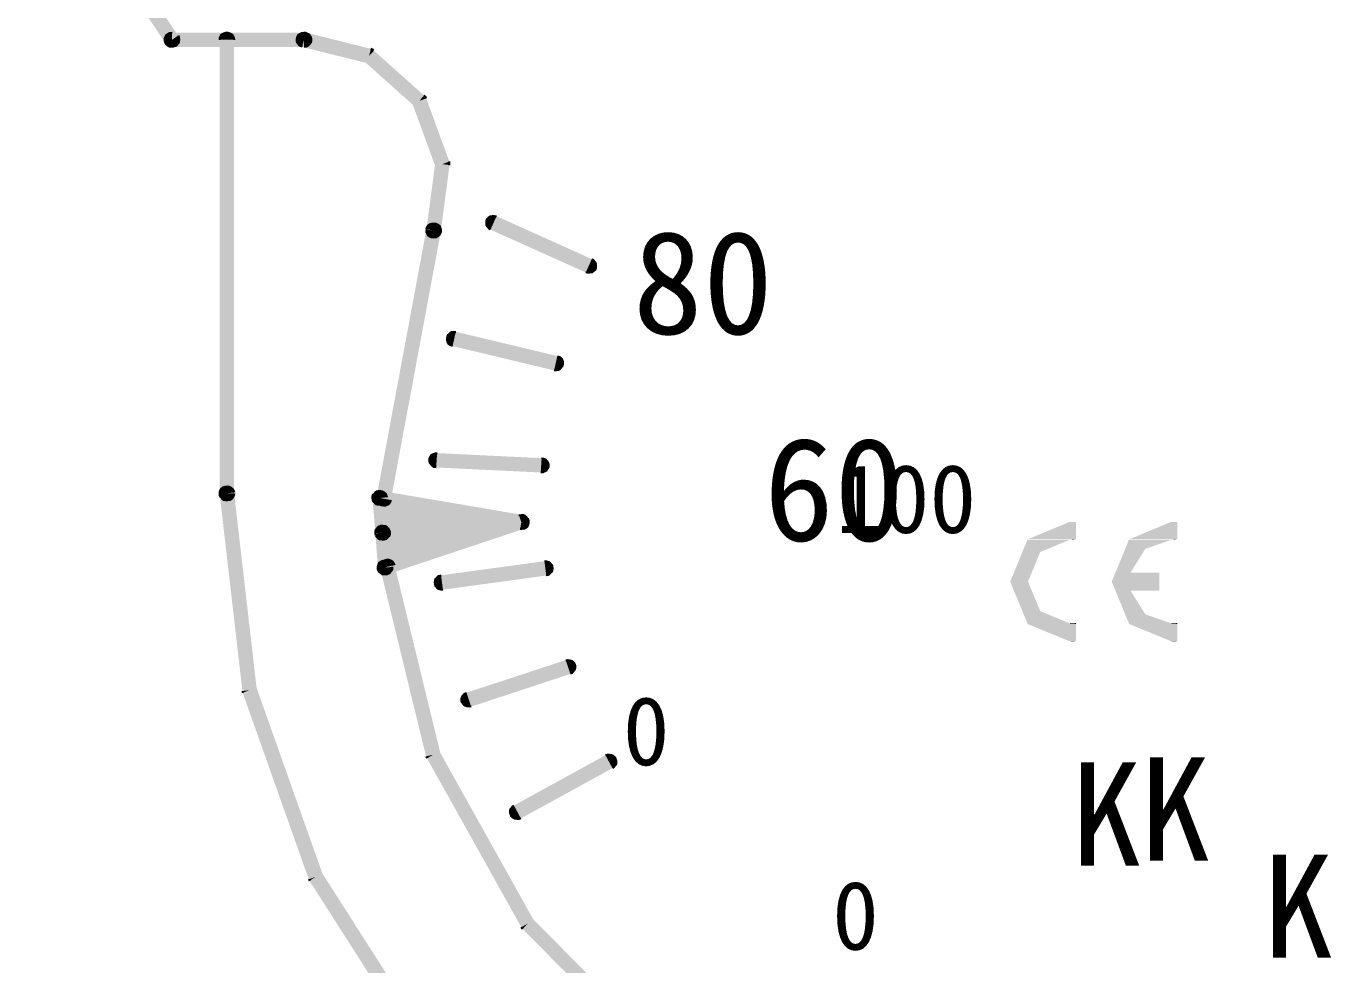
# Model space of a CAD drawing. Header units: millimetres. Extents: x -27384 to -11847, y 105622 to 113060.
# Drawn here: x -20774.8 to -20699.9, y 111364.6 to 111418.4 of the extents above; entities that cross this region are included whole.
import ezdxf

# ---------------------------------------------------------------- set-up
doc = ezdxf.new("R2010")
doc.units = ezdxf.units.MM
doc.linetypes.add('DASHDOT', pattern=[25.4, 12.7, -6.35, 0, -6.35])
doc.linetypes.add('HIDDEN', pattern=[9.524999999999999, 6.35, -3.175])
doc.layers.get('0').update_dxf_attribs({"color": 1, "linetype": 'DASHDOT'})
for name, color, linetype in [('01粗实线', 7, 'Continuous'), ('1', 4, 'Continuous'), ('3', 6, 'HIDDEN')]:
    doc.layers.add(name, color=color, linetype=linetype)
doc.styles.add('PDF SimSun', font='SimSun.ttf')

# ---------------------------------------------------------------- blocks, each defined once
blk = doc.blocks.new('G$CBD4B754B')
at = {"transparency": 33554559}
for points in [[(-60.30557600194152, -32.45809293530237), (-60.64978800071549, -32.69684423657873), (-60.99473236544145, -32.93559553785417), (-53.4389128094117, -44.16423035738171), (-53.09470081063773, -43.92547905610627), (-52.74975644591177, -43.68672775482992)], [(-53.09470081063773, -43.92547905610627), (-53.09470081063773, -44.33706872272342), (-53.2133440953221, -44.32388613553576), (-53.31953715877171, -44.27042342083314), (-53.41254763503821, -44.20377811894286), (-53.47846057097195, -44.09758505549235), (-53.50555811130107, -43.97820940485417), (-53.50555811130107, -43.87201634140274), (-53.47846057097195, -43.75264069076457), (-53.41254763503821, -43.64644762731405), (-53.31953715877171, -43.58053469137849), (-53.2133440953221, -43.52707197667587), (-53.09470081063773, -43.51388938948912)], [(-53.09470081063773, -43.92547905610627), (-52.74975644591177, -43.68672775482992), (-52.69702609716478, -43.79292081828044), (-52.6831111440224, -43.91229646891861), (-52.69702609716478, -44.03167211955679), (-52.73657385872502, -44.13786518300822), (-52.81566938184551, -44.23087565927199), (-52.90867985811201, -44.29678859520754), (-53.02805550874837, -44.33706872272342), (-53.14743115938836, -44.33706872272342), (-53.25362422283797, -44.30997118239429), (-53.35981728628758, -44.24405824645874), (-53.4389128094117, -44.16423035738171)], [(-53.09470081063773, -43.51388938948912), (-53.09470081063773, -43.92547905610627), (-53.09470081063773, -44.33706872272342), (-45.52569866742124, -44.33706872272342), (-45.52569866742124, -43.92547905610627), (-45.52569866742124, -43.51388938948912)], [(-49.95285086439617, -43.92547905610627), (-50.36370816505951, -43.92547905610627), (-50.35052557787276, -43.80610340546809), (-50.29779522912577, -43.69991034201666), (-50.23114992723276, -43.60689986575289), (-50.12495686378315, -43.54025456386262), (-50.0055812131468, -43.51388938948912), (-49.90012051564918, -43.51388938948912), (-49.78074486501282, -43.54025456386262), (-49.67455180155957, -43.60689986575289), (-49.60790649967021, -43.69991034201666), (-49.55517615092322, -43.80610340546809), (-49.54199356373647, -43.92547905610627)], [(-50.36370816505951, -69.92593518465219), (-49.95285086439617, -69.92593518465219), (-49.54199356373647, -69.92593518465219), (-49.54199356373647, -43.92547905610627), (-49.95285086439617, -43.92547905610627), (-50.36370816505951, -43.92547905610627)], [(-45.52569866742124, -43.92547905610627), (-45.63189173087085, -44.33706872272342), (-45.73735242836847, -44.28360600801989), (-45.83036290463133, -44.21769307208524), (-45.8970082065207, -44.11150000863381), (-45.93655596808458, -44.00530694518329), (-45.93655596808458, -43.88593129454512), (-45.91019079370744, -43.76582327795222), (-45.85672807900482, -43.65963021450079), (-45.76444996869759, -43.58053469137849), (-45.65825690524434, -43.52707197667587), (-45.53888125460799, -43.51388938948912), (-45.41950560396799, -43.51388938948912)], [(-41.9070784845826, -45.26570875345351), (-41.80088542112935, -44.85411908683636), (-41.69469235767974, -44.44326178617393), (-45.41950560396799, -43.51388938948912), (-45.52569866742124, -43.92547905610627), (-45.63189173087085, -44.33706872272342)], [(-45.52569866742124, -43.92547905610627), (-45.52569866742124, -43.51388938948912), (-45.40632301678124, -43.52707197667587), (-45.30012995333163, -43.58053469137849), (-45.20711947706877, -43.64644762731405), (-45.1412065411314, -43.75264069076457), (-45.1148413667579, -43.87201634140274), (-45.1148413667579, -43.97820940485417), (-45.1412065411314, -44.09758505549235), (-45.20711947706877, -44.20377811894286), (-45.30012995333163, -44.27042342083314), (-45.40632301678124, -44.32388613553576), (-45.52569866742124, -44.33706872272342)], [(-39.20245101337787, -47.73451438720167), (-38.92415195054127, -47.42911778403595), (-38.64585288770104, -47.12372118086932), (-41.52258635829276, -44.54945484962536), (-41.80088542112935, -44.85411908683636), (-42.07918448396958, -45.15951569000299)], [(-41.80088542112935, -44.85411908683636), (-41.52258635829276, -44.54945484962536), (-41.57531670704338, -44.50917472210949), (-41.61486446860363, -44.48280954773509), (-41.69469235767974, -44.44326178617393)], [(-38.92415195054127, -47.42911778403595), (-38.52647723706468, -47.28337695902337), (-38.55357477739381, -47.22991424432075), (-38.59312253895405, -47.17718389557285), (-38.64585288770104, -47.12372118086932)], [(-37.99624428576499, -51.1986053535702), (-37.5985695722884, -51.05286452855853), (-37.20089485881181, -50.90639133759123), (-38.52647723706468, -47.28337695902337), (-38.92415195054127, -47.42911778403595), (-39.32182666401422, -47.57559097500234)], [(-38.51329464987793, -54.80916951090603), (-38.1024373492146, -54.86189985965484), (-37.69158004855126, -54.91536257435746), (-37.18771227162506, -51.10559487730643), (-37.5985695722884, -51.05286452855853), (-38.00942687295174, -50.99940181385591)], [(-37.5985695722884, -51.05286452855853), (-37.18771227162506, -51.10559487730643), (-37.18771227162506, -51.05286452855853), (-37.18771227162506, -50.98621922666825), (-37.20089485881181, -50.90639133759123)], [(-38.1024373492146, -54.86189985965484), (-38.51329464987793, -54.78207197057782), (-38.47374688831769, -54.67587890712639), (-38.40710158642469, -54.56968584367496), (-38.31482347611745, -54.50377290774031), (-38.20863041266421, -54.45031019303769), (-38.08925476202785, -54.45031019303769), (-37.96987911139149, -54.46349278022444), (-37.86368604793824, -54.51695549492706), (-37.77140793763101, -54.59678338400408), (-37.71794522292475, -54.70297644745551), (-37.69158004855126, -54.82235209809369), (-37.69158004855126, -54.94172774873186)], [(-34.66910575294969, -54.42394501866329), (-34.84194411828867, -54.80916951090603), (-34.93422222859954, -54.74252420901666), (-35.01405011767565, -54.64951373275198), (-35.06678046642628, -54.54332066930147), (-35.07996305361303, -54.42394501866329), (-35.06678046642628, -54.30456936802511), (-35.0272327048624, -54.19837630457369), (-34.94740481578629, -54.10536582830991), (-34.84194411828867, -54.03872052642055), (-34.73575105483906, -54.01235535204614), (-34.6163754042027, -54.01235535204614), (-34.4969997535627, -54.03872052642055)], [(-29.38069119308784, -57.26406019151273), (-29.20785282774523, -56.8795680652247), (-29.03574682835824, -56.49434357298105), (-34.4969997535627, -54.03872052642055), (-34.66910575294969, -54.42394501866329), (-34.84194411828867, -54.80916951090603)], [(-37.69158004855126, -54.94172774873186), (-38.1024373492146, -54.86189985965484), (-38.51329464987793, -54.78207197057782), (-41.3768455332829, -70.1522362646956), (-40.96598823261957, -70.23133178781791), (-40.55513093195623, -70.31115967689493)], [(-38.1024373492146, -54.86189985965484), (-37.69158004855126, -54.91536257435746), (-37.71794522292475, -55.03473822499564), (-37.78459052481776, -55.12774870125941), (-37.87686863512499, -55.20684422438171), (-37.98306169857824, -55.26030693908433), (-38.1024373492146, -55.27348952627199), (-38.22181299985459, -55.26030693908433), (-38.3280060633042, -55.22002681156846), (-38.42101653956706, -55.14093128844615), (-38.47374688831769, -55.03473822499564), (-38.51329464987793, -54.92854516154421), (-38.51329464987793, -54.80916951090603)], [(-29.20785282774523, -56.8795680652247), (-29.03574682835824, -56.49434357298105), (-28.94273635209538, -56.56098887487133), (-28.86364082897489, -56.6539993511351), (-28.81017811427228, -56.76019241458653), (-28.79699552708189, -56.8795680652247), (-28.81017811427228, -56.99894371586288), (-28.85045824178815, -57.1051367793134), (-28.92955376490863, -57.19814725557717), (-29.03574682835824, -57.26406019151273), (-29.14193989181149, -57.29115773184185), (-29.26131554244785, -57.29115773184185), (-29.38069119308784, -57.26406019151273)], [(-36.92259579597521, -61.07382788856376), (-37.01560627224171, -61.48468518922618), (-37.13498192287807, -61.43195484047737), (-37.22799239914093, -61.36530953858801), (-37.29390533507831, -61.27229906232333), (-37.33345309663855, -61.15292341168606), (-37.33345309663855, -61.03354776104788), (-37.30708792226505, -60.91417211040971), (-37.25435757351443, -60.82116163414503), (-37.16134709725156, -60.72815115788126), (-37.05515403380195, -60.67542080913336), (-36.94896097034871, -60.66223822194661), (-36.83031768566798, -60.66223822194661)], [(-36.83031768566798, -60.66223822194661), (-36.92259579597521, -61.07382788856376), (-37.01560627224171, -61.48468518922618), (-31.1962263951209, -62.87837760127604), (-31.10394828481367, -62.4667879346589), (-31.01093780855081, -62.05593063399738)], [(-31.10394828481367, -62.4667879346589), (-31.01093780855081, -62.05593063399738), (-30.89156215791081, -62.10866098274528), (-30.79855168164795, -62.17530628463555), (-30.73263874571057, -62.26831676089932), (-30.69309098415033, -62.3876924115375), (-30.69309098415033, -62.50706806217568), (-30.71945615852383, -62.62644371281294), (-30.77218650727445, -62.71945418907762), (-30.86519698353732, -62.81246466534139), (-30.97139004698693, -62.8651950140893), (-31.07685074448455, -62.87837760127604), (-31.1962263951209, -62.87837760127604)], [(-37.93033134982761, -68.02837499567522), (-37.95669652420111, -68.43996466229237), (-38.06288958765435, -68.42678207510562), (-38.16908265110396, -68.37331936040209), (-38.26136076141483, -68.28030888413832), (-38.31482347611745, -68.18729840787455), (-38.34118865049095, -68.06792275723637), (-38.34118865049095, -67.9485471065982), (-38.30164088893071, -67.84235404314677), (-38.23499558704134, -67.73616097969625), (-38.14198511077484, -67.6702480437607), (-38.02334182609411, -67.61678532905808), (-37.90396617545412, -67.61678532905808)], [(-37.90396617545412, -67.61678532905808), (-37.93033134982761, -68.02837499567522), (-37.95669652420111, -68.43996466229237), (-31.96521064770059, -68.73144631231662), (-31.93884547332345, -68.32058901165419), (-31.91248029894996, -67.90899934503705)], [(-31.93884547332345, -68.32058901165419), (-31.91248029894996, -67.90899934503705), (-31.80628723550035, -67.9221819322238), (-31.7000941720471, -67.9749122809717), (-31.60708369578424, -68.06792275723637), (-31.55435334703725, -68.16093323350015), (-31.52798817266375, -68.28030888413832), (-31.52798817266375, -68.3996845347765), (-31.567535934224, -68.50587759822702), (-31.63418123611336, -68.61207066167844), (-31.72645934642424, -68.67871596356872), (-31.84583499706059, -68.73144631231662), (-31.96521064770059, -68.73144631231662)], [(-49.95285086439617, -69.92593518465219), (-50.36370816505951, -69.97939789935481), (-50.36370816505951, -69.86002224871663), (-50.32416040349926, -69.74064659807846), (-50.2575151016099, -69.64763612181468), (-50.16523699129903, -69.56780823273766), (-50.05904392784942, -69.52826047117651), (-49.93966827720942, -69.51507788398976), (-49.82029262657306, -69.52826047117651), (-49.71409956311982, -69.58099081992532), (-49.63500403999933, -69.66081870900143), (-49.56835873810996, -69.76701177245286), (-49.54199356373647, -69.87320483590429)], [(-49.54199356373647, -69.87320483590429), (-49.95285086439617, -69.92593518465219), (-50.36370816505951, -69.97939789935481), (-49.06449096118376, -81.26076306763116), (-48.65363366052043, -81.20803271888235), (-48.24277635985709, -81.15457000417973)], [(-49.95285086439617, -69.92593518465219), (-49.54199356373647, -69.92593518465219), (-49.55517615092322, -70.04604320124508), (-49.60790649967021, -70.1522362646956), (-49.67455180155957, -70.24451437500556), (-49.78074486501282, -70.31115967689493), (-49.90012051564918, -70.33752485126934), (-50.0055812131468, -70.33752485126934), (-50.12495686378315, -70.31115967689493), (-50.23114992723276, -70.24451437500556), (-50.29779522912577, -70.1522362646956), (-50.35052557787276, -70.04604320124508), (-50.36370816505951, -69.92593518465219)], [(-41.19082458075354, -70.19178402625676), (-41.60168188141688, -70.23133178781791), (-41.60168188141688, -70.11195613717973), (-41.562134119853, -69.99258048654156), (-41.48230623077689, -69.89957001027778), (-41.39002812046965, -69.81974212120076), (-41.2838350570164, -69.78019435963961), (-41.16445940638005, -69.78019435963961), (-41.04508375574005, -69.79337694682727), (-40.93889069229044, -69.86002224871663), (-40.85979516916632, -69.93985013779366), (-40.8063324544637, -70.04604320124508), (-40.7799672800902, -70.1522362646956)], [(-41.19082458075354, -70.19178402625676), (-41.25746988264291, -70.6033736928739), (-41.3768455332829, -70.56309356535803), (-41.46912364359014, -70.49718062942338), (-41.54895153266625, -70.40417015315961), (-41.58849929423013, -70.29797708970818), (-41.60168188141688, -70.17860143907001), (-41.58849929423013, -70.05922578843183), (-41.5357689454795, -69.95303272498131), (-41.45594105640339, -69.87320483590429), (-41.34974799295378, -69.80655953401401), (-41.24428729545616, -69.78019435963961), (-41.1249116448198, -69.78019435963961)], [(-40.7799672800902, -70.1522362646956), (-41.19082458075354, -70.19178402625676), (-41.60168188141688, -70.23133178781791), (-41.44275846921664, -72.22263481901427), (-41.0319011685533, -72.1823546914984), (-40.6210438678936, -72.14280692993725)], [(-40.96598823261957, -70.23133178781791), (-40.55513093195623, -70.31115967689493), (-40.59467869351647, -70.41735274034636), (-40.66059162945385, -70.52354580379688), (-40.75360210571671, -70.59019110568715), (-40.85979516916632, -70.64292145443505), (-40.97917081980631, -70.64292145443505), (-41.09854647044267, -70.6297388672483), (-41.20400716794029, -70.57627615254569), (-41.29701764420315, -70.49718062942338), (-41.34974799295378, -70.39098756597195), (-41.3768455332829, -70.27161191533378), (-41.3768455332829, -70.1522362646956)], [(-41.1249116448198, -69.78019435963961), (-41.19082458075354, -70.19178402625676), (-41.25746988264291, -70.6033736928739), (-33.14505220093633, -71.9831511517832), (-33.07840689904697, -71.57229385112078), (-33.01249396311323, -71.16070418450363)], [(-41.0319011685533, -72.1823546914984), (-41.44275846921664, -72.20945223182662), (-41.44275846921664, -72.08934421523372), (-41.4032107076564, -71.9831511517832), (-41.32338281857665, -71.89087304147415), (-41.23110470826941, -71.81104515239713), (-41.1249116448198, -71.77149739083598), (-41.00553599417981, -71.77149739083598), (-40.88616034354345, -71.78467997802272), (-40.7799672800902, -71.85059291395828), (-40.70087175696972, -71.9304208030353), (-40.6474090422671, -72.03661386648582), (-40.6210438678936, -72.155989517124)], [(-41.01871858136656, -73.77525064326346), (-40.88616034354345, -74.17365772269386), (-40.75360210571671, -74.57133243616954), (-32.94584866122386, -71.96996856459646), (-33.07840689904697, -71.57229385112078), (-33.21096513687371, -71.17388677169038)], [(-33.07840689904697, -71.57229385112078), (-33.21096513687371, -71.17388677169038), (-33.09232185218934, -71.16070418450363), (-32.97294620155299, -71.16070418450363), (-32.86675313809974, -71.21343453325153), (-32.77374266183688, -71.29326242232855), (-32.70782972590314, -71.38627289859232), (-32.66754959838727, -71.49246596204375), (-32.66754959838727, -71.61184161268193), (-32.69464713871275, -71.7312172633201), (-32.74737748746338, -71.83741032677062), (-32.84038796372624, -71.91723821584765), (-32.94584866122386, -71.96996856459646)], [(-33.07840689904697, -71.57229385112078), (-33.01249396311323, -71.16070418450363), (-32.89311831247323, -71.20025194606478), (-32.80010783621037, -71.26689724795415), (-32.72101231308989, -71.35990772421883), (-32.68073218557402, -71.46610078766935), (-32.66754959838727, -71.58547643830752), (-32.68073218557402, -71.7048520889457), (-32.73419490027663, -71.81104515239713), (-32.81329042339712, -71.89087304147415), (-32.91948348685037, -71.9567859774088), (-33.02567655029998, -71.9831511517832), (-33.14505220093633, -71.9831511517832)], [(-41.0319011685533, -72.1823546914984), (-40.6210438678936, -72.14280692993725), (-40.6210438678936, -72.26218258057543), (-40.66059162945385, -72.3815582312136), (-40.74041951852996, -72.47456870747737), (-40.83342999479282, -72.5543965965544), (-40.93889069229044, -72.59394435811555), (-41.0582663429268, -72.59394435811555), (-41.17764199356679, -72.5807617709279), (-41.2838350570164, -72.51411646903853), (-41.36366294609616, -72.43502094591622), (-41.41639329484315, -72.3288278824648), (-41.44275846921664, -72.22263481901427)], [(-41.29701764420315, -74.20002289706827), (-40.88616034354345, -74.17365772269386), (-40.47530304288011, -74.14729254832037), (-40.6210438678936, -72.155989517124), (-41.0319011685533, -72.1823546914984), (-41.44275846921664, -72.20945223182662)], [(-40.88616034354345, -74.17365772269386), (-40.75360210571671, -74.57133243616954), (-40.8729777563567, -74.58524738931101), (-40.99235340699306, -74.58524738931101), (-41.09854647044267, -74.53178467460839), (-41.19082458075354, -74.45195678553137), (-41.25746988264291, -74.3589463092676), (-41.29701764420315, -74.25275324581617), (-41.29701764420315, -74.13337759517799), (-41.27065246982966, -74.01400194453981), (-41.21718975512704, -73.9078088810893), (-41.1249116448198, -73.82871335796699), (-41.01871858136656, -73.77525064326346)], [(-40.75360210571671, -74.13337759517799), (-41.16445940638005, -74.22638807144267), (-41.16445940638005, -74.12019500799124), (-41.1512768191933, -74.00081935735307), (-41.09854647044267, -73.89462629390164), (-41.00553599417981, -73.80161581763787), (-40.91252551791695, -73.74888546888997), (-40.79314986727695, -73.72252029451556), (-40.6737742166406, -73.72252029451556), (-40.56831351914298, -73.76206805607671), (-40.46212045569337, -73.82871335796699), (-40.395475153804, -73.92099146827604), (-40.34274480505337, -74.04109948486894)], [(-40.34274480505337, -74.04109948486894), (-40.75360210571671, -74.13337759517799), (-41.16445940638005, -74.22638807144267), (-38.53965982425143, -85.00388546279191), (-38.12880252358809, -84.91087498652723), (-37.71794522292475, -84.81786451026346)], [(-37.67839746136451, -74.62479515087216), (-37.62566711261752, -75.0363848174893), (-37.5722043979149, -75.44797448410645), (-31.64736382330011, -74.63797773805982), (-31.7000941720471, -74.22638807144267), (-31.75355688675336, -73.81479840482461)], [(-31.7000941720471, -74.22638807144267), (-31.75355688675336, -73.81479840482461), (-31.63418123611336, -73.81479840482461), (-31.52798817266375, -73.84189594515374), (-31.42179510921051, -73.9078088810893), (-31.34196722013439, -74.00081935735307), (-31.30241945857415, -74.1070124208045), (-31.2892368713874, -74.22638807144267), (-31.30241945857415, -74.34576372207994), (-31.35588217327677, -74.45195678553137), (-31.43497769639725, -74.54496726179514), (-31.52798817266375, -74.61161256368541), (-31.64736382330011, -74.63797773805982)], [(-40.88616034354345, -74.17365772269386), (-40.47530304288011, -74.14729254832037), (-40.47530304288011, -74.26666819895854), (-40.51485080444036, -74.37286126240906), (-40.59467869351647, -74.46513937271811), (-40.68768916978297, -74.54496726179514), (-40.79314986727695, -74.58524738931101), (-40.91252551791695, -74.58524738931101), (-41.0319011685533, -74.57133243616954), (-41.13809423200655, -74.50541950023398), (-41.21718975512704, -74.42559161115696), (-41.27065246982966, -74.31939854770644), (-41.29701764420315, -74.20002289706827)], [(-37.62566711261752, -75.0363848174893), (-37.5722043979149, -75.44797448410645), (-37.69158004855126, -75.44797448410645), (-37.79777311200451, -75.42087694377824), (-37.90396617545412, -75.35496400784268), (-37.98306169857824, -75.26195353157891), (-38.02334182609411, -75.15576046812748), (-38.03652441328086, -75.0363848174893), (-38.02334182609411, -74.91700916685113), (-37.96987911139149, -74.81081610340061), (-37.89078358826737, -74.71780562713593), (-37.79777311200451, -74.65116032524656), (-37.67839746136451, -74.62479515087216)], [(-30.26831873034826, -80.27866032219754), (-30.40087696817136, -79.88098560872186), (-30.5334352059981, -79.48257852929146), (-36.22025684528853, -81.35377354389493), (-36.08769860746543, -81.75218062332533), (-35.95514036963868, -82.15058770275482)], [(-30.40087696817136, -79.88098560872186), (-30.5334352059981, -79.48257852929146), (-30.41405955535811, -79.46939594210471), (-30.29541627067738, -79.48257852929146), (-30.18922320722413, -79.52212629085261), (-30.09621273096127, -79.60195417992963), (-30.03029979502389, -79.6949646561934), (-29.99001966750802, -79.81434030683158), (-29.99001966750802, -79.92053337028301), (-30.01711720783715, -80.03990902092119), (-30.08303014377452, -80.1461020843717), (-30.16285803285064, -80.22592997344873), (-30.26831873034826, -80.27866032219754)], [(-48.25595894704384, -81.06155952791596), (-48.65363366052043, -81.20803271888235), (-49.05130837399702, -81.35377354389493), (-45.26058219177139, -92.05144304616715), (-44.8629074782948, -91.90570222115457), (-44.46523276481821, -91.75922903018818)], [(-36.08769860746543, -81.75218062332533), (-35.95514036963868, -82.15058770275482), (-36.07451602027868, -82.16377028994248), (-36.19389167091504, -82.15058770275482), (-36.30008473436465, -82.11030757523895), (-36.39236284467552, -82.03047968616193), (-36.45900814656488, -81.93820157585287), (-36.49855590812513, -81.8188259252147), (-36.49855590812513, -81.71263286176418), (-36.47219073375163, -81.59252484517128), (-36.40554543186227, -81.48633178171985), (-36.32644990874178, -81.40723625859755), (-36.22025684528853, -81.35377354389493)], [(-37.77140793763101, -84.71167144681203), (-38.12880252358809, -84.91087498652723), (-38.48692947550444, -85.11007852624243), (-33.07840689904697, -94.79928010870753), (-32.72101231308989, -94.60007656899234), (-32.36288536117354, -94.40087302927714)], [(-27.8559052751225, -85.68059160505891), (-28.05510881483497, -85.30928206595763), (-28.25357998859545, -84.93724016090164), (-33.50317915285268, -87.81763546126695), (-33.30397561313657, -88.18894500036822), (-33.10550443937609, -88.56098690542422)], [(-28.05510881483497, -85.30928206595763), (-28.25357998859545, -84.93724016090164), (-28.14738692514584, -84.89769239934049), (-28.02874364046147, -84.89769239934049), (-27.90936798982511, -84.91087498652723), (-27.80317492637187, -84.97752028841751), (-27.72334703729575, -85.05661581153981), (-27.67061668854876, -85.16280887499033), (-27.64425151417527, -85.28291689158323), (-27.64425151417527, -85.4022925422214), (-27.68379927573551, -85.50848560567283), (-27.76362716481162, -85.60076371598188), (-27.8559052751225, -85.68059160505891)], [(-33.30397561313657, -88.18894500036822), (-33.10550443937609, -88.56098690542422), (-33.21096513687371, -88.60053466698537), (-33.33034078751007, -88.60053466698537), (-33.44971643815006, -88.58735207979862), (-33.55590950159967, -88.52143914386306), (-33.63573739067579, -88.44161125478604), (-33.68846773942641, -88.33541819133552), (-33.71483291379991, -88.21604254069734), (-33.71483291379991, -88.09666689005917), (-33.67528515223967, -87.99047382660774), (-33.59545726315991, -87.89746335034397), (-33.50317915285268, -87.81763546126695)], [(-44.50478052638209, -91.68013350706588), (-44.8629074782948, -91.90570222115457), (-45.22103443021115, -92.13127093524417), (-39.110172903067, -101.7003645011164), (-38.75204595115429, -101.4747957870268), (-38.39391899923794, -101.2492270729381)], [(-32.42953066306291, -94.30786255301336), (-32.72101231308989, -94.60007656899234), (-33.01249396311323, -94.89155821901659), (-25.21865547175912, -102.7622951356261), (-24.92644145578015, -102.4708134856019), (-24.63495980575681, -102.1785994696229)]]:
    blk.add_hatch(color=7, dxfattribs=at).paths.add_polyline_path(points, flags=16)
for p, q in [((-49.06449096118376, -81.26076306763116), (-49.05130837399702, -81.35377354389493)), ((-38.53965982425143, -85.00388546279191), (-38.48692947550444, -85.11007852624243)), ((-45.26058219177139, -92.05144304616715), (-45.22103443021115, -92.13127093524417)), ((-33.07840689904697, -94.79928010870753), (-33.01249396311323, -94.89155821901659))]:
    blk.add_line(p, q)
for points in [[(-53.09470081063773, -44.33706872272342), (-53.2133440953221, -44.32388613553576), (-53.31953715877171, -44.27042342083314), (-53.41254763503821, -44.20377811894286), (-53.47846057097195, -44.09758505549235), (-53.50555811130107, -43.97820940485417), (-53.50555811130107, -43.87201634140274), (-53.47846057097195, -43.75264069076457), (-53.41254763503821, -43.64644762731405), (-53.31953715877171, -43.58053469137849), (-53.2133440953221, -43.52707197667587), (-53.09470081063773, -43.51388938948912)], [(-52.74975644591177, -43.68672775482992), (-52.69702609716478, -43.79292081828044), (-52.6831111440224, -43.91229646891861), (-52.69702609716478, -44.03167211955679), (-52.73657385872502, -44.13786518300822), (-52.81566938184551, -44.23087565927199), (-52.90867985811201, -44.29678859520754), (-53.02805550874837, -44.33706872272342), (-53.14743115938836, -44.33706872272342), (-53.25362422283797, -44.30997118239429), (-53.35981728628758, -44.24405824645874), (-53.4389128094117, -44.16423035738171)], [(-50.36370816505951, -43.92547905610627), (-50.35052557787276, -43.80610340546809), (-50.29779522912577, -43.69991034201666), (-50.23114992723276, -43.60689986575289), (-50.12495686378315, -43.54025456386262), (-50.0055812131468, -43.51388938948912), (-49.90012051564918, -43.51388938948912), (-49.78074486501282, -43.54025456386262), (-49.67455180155957, -43.60689986575289), (-49.60790649967021, -43.69991034201666), (-49.55517615092322, -43.80610340546809), (-49.54199356373647, -43.92547905610627)], [(-45.63189173087085, -44.33706872272342), (-45.73735242836847, -44.28360600801989), (-45.83036290463133, -44.21769307208524), (-45.8970082065207, -44.11150000863381), (-45.93655596808458, -44.00530694518329), (-45.93655596808458, -43.88593129454512), (-45.91019079370744, -43.76582327795222), (-45.85672807900482, -43.65963021450079), (-45.76444996869759, -43.58053469137849), (-45.65825690524434, -43.52707197667587), (-45.53888125460799, -43.51388938948912), (-45.41950560396799, -43.51388938948912)], [(-45.52569866742124, -43.51388938948912), (-45.40632301678124, -43.52707197667587), (-45.30012995333163, -43.58053469137849), (-45.20711947706877, -43.64644762731405), (-45.1412065411314, -43.75264069076457), (-45.1148413667579, -43.87201634140274), (-45.1148413667579, -43.97820940485417), (-45.1412065411314, -44.09758505549235), (-45.20711947706877, -44.20377811894286), (-45.30012995333163, -44.27042342083314), (-45.40632301678124, -44.32388613553576), (-45.52569866742124, -44.33706872272342)], [(-41.52258635829276, -44.54945484962536), (-41.57531670704338, -44.50917472210949), (-41.61486446860363, -44.48280954773509), (-41.69469235767974, -44.44326178617393)], [(-38.52647723706468, -47.28337695902337), (-38.55357477739381, -47.22991424432075), (-38.59312253895405, -47.17718389557285), (-38.64585288770104, -47.12372118086932)], [(-37.18771227162506, -51.10559487730643), (-37.18771227162506, -51.05286452855853), (-37.18771227162506, -50.98621922666825), (-37.20089485881181, -50.90639133759123)], [(-38.51329464987793, -54.78207197057782), (-38.47374688831769, -54.67587890712639), (-38.40710158642469, -54.56968584367496), (-38.31482347611745, -54.50377290774031), (-38.20863041266421, -54.45031019303769), (-38.08925476202785, -54.45031019303769), (-37.96987911139149, -54.46349278022444), (-37.86368604793824, -54.51695549492706), (-37.77140793763101, -54.59678338400408), (-37.71794522292475, -54.70297644745551), (-37.69158004855126, -54.82235209809369), (-37.69158004855126, -54.94172774873186)], [(-34.84194411828867, -54.80916951090603), (-34.93422222859954, -54.74252420901666), (-35.01405011767565, -54.64951373275198), (-35.06678046642628, -54.54332066930147), (-35.07996305361303, -54.42394501866329), (-35.06678046642628, -54.30456936802511), (-35.0272327048624, -54.19837630457369), (-34.94740481578629, -54.10536582830991), (-34.84194411828867, -54.03872052642055), (-34.73575105483906, -54.01235535204614), (-34.6163754042027, -54.01235535204614), (-34.4969997535627, -54.03872052642055)], [(-37.69158004855126, -54.91536257435746), (-37.71794522292475, -55.03473822499564), (-37.78459052481776, -55.12774870125941), (-37.87686863512499, -55.20684422438171), (-37.98306169857824, -55.26030693908433), (-38.1024373492146, -55.27348952627199), (-38.22181299985459, -55.26030693908433), (-38.3280060633042, -55.22002681156846), (-38.42101653956706, -55.14093128844615), (-38.47374688831769, -55.03473822499564), (-38.51329464987793, -54.92854516154421), (-38.51329464987793, -54.80916951090603)], [(-29.03574682835824, -56.49434357298105), (-28.94273635209538, -56.56098887487133), (-28.86364082897489, -56.6539993511351), (-28.81017811427228, -56.76019241458653), (-28.79699552708189, -56.8795680652247), (-28.81017811427228, -56.99894371586288), (-28.85045824178815, -57.1051367793134), (-28.92955376490863, -57.19814725557717), (-29.03574682835824, -57.26406019151273), (-29.14193989181149, -57.29115773184185), (-29.26131554244785, -57.29115773184185), (-29.38069119308784, -57.26406019151273)], [(-37.01560627224171, -61.48468518922618), (-37.13498192287807, -61.43195484047737), (-37.22799239914093, -61.36530953858801), (-37.29390533507831, -61.27229906232333), (-37.33345309663855, -61.15292341168606), (-37.33345309663855, -61.03354776104788), (-37.30708792226505, -60.91417211040971), (-37.25435757351443, -60.82116163414503), (-37.16134709725156, -60.72815115788126), (-37.05515403380195, -60.67542080913336), (-36.94896097034871, -60.66223822194661), (-36.83031768566798, -60.66223822194661)], [(-31.01093780855081, -62.05593063399738), (-30.89156215791081, -62.10866098274528), (-30.79855168164795, -62.17530628463555), (-30.73263874571057, -62.26831676089932), (-30.69309098415033, -62.3876924115375), (-30.69309098415033, -62.50706806217568), (-30.71945615852383, -62.62644371281294), (-30.77218650727445, -62.71945418907762), (-30.86519698353732, -62.81246466534139), (-30.97139004698693, -62.8651950140893), (-31.07685074448455, -62.87837760127604), (-31.1962263951209, -62.87837760127604)], [(-37.95669652420111, -68.43996466229237), (-38.06288958765435, -68.42678207510562), (-38.16908265110396, -68.37331936040209), (-38.26136076141483, -68.28030888413832), (-38.31482347611745, -68.18729840787455), (-38.34118865049095, -68.06792275723637), (-38.34118865049095, -67.9485471065982), (-38.30164088893071, -67.84235404314677), (-38.23499558704134, -67.73616097969625), (-38.14198511077484, -67.6702480437607), (-38.02334182609411, -67.61678532905808), (-37.90396617545412, -67.61678532905808)], [(-31.91248029894996, -67.90899934503705), (-31.80628723550035, -67.9221819322238), (-31.7000941720471, -67.9749122809717), (-31.60708369578424, -68.06792275723637), (-31.55435334703725, -68.16093323350015), (-31.52798817266375, -68.28030888413832), (-31.52798817266375, -68.3996845347765), (-31.567535934224, -68.50587759822702), (-31.63418123611336, -68.61207066167844), (-31.72645934642424, -68.67871596356872), (-31.84583499706059, -68.73144631231662), (-31.96521064770059, -68.73144631231662)], [(-50.36370816505951, -69.97939789935481), (-50.36370816505951, -69.86002224871663), (-50.32416040349926, -69.74064659807846), (-50.2575151016099, -69.64763612181468), (-50.16523699129903, -69.56780823273766), (-50.05904392784942, -69.52826047117651), (-49.93966827720942, -69.51507788398976), (-49.82029262657306, -69.52826047117651), (-49.71409956311982, -69.58099081992532), (-49.63500403999933, -69.66081870900143), (-49.56835873810996, -69.76701177245286), (-49.54199356373647, -69.87320483590429)], [(-49.54199356373647, -69.92593518465219), (-49.55517615092322, -70.04604320124508), (-49.60790649967021, -70.1522362646956), (-49.67455180155957, -70.24451437500556), (-49.78074486501282, -70.31115967689493), (-49.90012051564918, -70.33752485126934), (-50.0055812131468, -70.33752485126934), (-50.12495686378315, -70.31115967689493), (-50.23114992723276, -70.24451437500556), (-50.29779522912577, -70.1522362646956), (-50.35052557787276, -70.04604320124508), (-50.36370816505951, -69.92593518465219)], [(-41.60168188141688, -70.23133178781791), (-41.60168188141688, -70.11195613717973), (-41.562134119853, -69.99258048654156), (-41.48230623077689, -69.89957001027778), (-41.39002812046965, -69.81974212120076), (-41.2838350570164, -69.78019435963961), (-41.16445940638005, -69.78019435963961), (-41.04508375574005, -69.79337694682727), (-40.93889069229044, -69.86002224871663), (-40.85979516916632, -69.93985013779366), (-40.8063324544637, -70.04604320124508), (-40.7799672800902, -70.1522362646956)], [(-41.25746988264291, -70.6033736928739), (-41.3768455332829, -70.56309356535803), (-41.46912364359014, -70.49718062942338), (-41.54895153266625, -70.40417015315961), (-41.58849929423013, -70.29797708970818), (-41.60168188141688, -70.17860143907001), (-41.58849929423013, -70.05922578843183), (-41.5357689454795, -69.95303272498131), (-41.45594105640339, -69.87320483590429), (-41.34974799295378, -69.80655953401401), (-41.24428729545616, -69.78019435963961), (-41.1249116448198, -69.78019435963961)], [(-40.55513093195623, -70.31115967689493), (-40.59467869351647, -70.41735274034636), (-40.66059162945385, -70.52354580379688), (-40.75360210571671, -70.59019110568715), (-40.85979516916632, -70.64292145443505), (-40.97917081980631, -70.64292145443505), (-41.09854647044267, -70.6297388672483), (-41.20400716794029, -70.57627615254569), (-41.29701764420315, -70.49718062942338), (-41.34974799295378, -70.39098756597195), (-41.3768455332829, -70.27161191533378), (-41.3768455332829, -70.1522362646956)], [(-41.44275846921664, -72.20945223182662), (-41.44275846921664, -72.08934421523372), (-41.4032107076564, -71.9831511517832), (-41.32338281857665, -71.89087304147415), (-41.23110470826941, -71.81104515239713), (-41.1249116448198, -71.77149739083598), (-41.00553599417981, -71.77149739083598), (-40.88616034354345, -71.78467997802272), (-40.7799672800902, -71.85059291395828), (-40.70087175696972, -71.9304208030353), (-40.6474090422671, -72.03661386648582), (-40.6210438678936, -72.155989517124)], [(-33.21096513687371, -71.17388677169038), (-33.09232185218934, -71.16070418450363), (-32.97294620155299, -71.16070418450363), (-32.86675313809974, -71.21343453325153), (-32.77374266183688, -71.29326242232855), (-32.70782972590314, -71.38627289859232), (-32.66754959838727, -71.49246596204375), (-32.66754959838727, -71.61184161268193), (-32.69464713871275, -71.7312172633201), (-32.74737748746338, -71.83741032677062), (-32.84038796372624, -71.91723821584765), (-32.94584866122386, -71.96996856459646)], [(-33.01249396311323, -71.16070418450363), (-32.89311831247323, -71.20025194606478), (-32.80010783621037, -71.26689724795415), (-32.72101231308989, -71.35990772421883), (-32.68073218557402, -71.46610078766935), (-32.66754959838727, -71.58547643830752), (-32.68073218557402, -71.7048520889457), (-32.73419490027663, -71.81104515239713), (-32.81329042339712, -71.89087304147415), (-32.91948348685037, -71.9567859774088), (-33.02567655029998, -71.9831511517832), (-33.14505220093633, -71.9831511517832)], [(-40.6210438678936, -72.14280692993725), (-40.6210438678936, -72.26218258057543), (-40.66059162945385, -72.3815582312136), (-40.74041951852996, -72.47456870747737), (-40.83342999479282, -72.5543965965544), (-40.93889069229044, -72.59394435811555), (-41.0582663429268, -72.59394435811555), (-41.17764199356679, -72.5807617709279), (-41.2838350570164, -72.51411646903853), (-41.36366294609616, -72.43502094591622), (-41.41639329484315, -72.3288278824648), (-41.44275846921664, -72.22263481901427)], [(-40.75360210571671, -74.57133243616954), (-40.8729777563567, -74.58524738931101), (-40.99235340699306, -74.58524738931101), (-41.09854647044267, -74.53178467460839), (-41.19082458075354, -74.45195678553137), (-41.25746988264291, -74.3589463092676), (-41.29701764420315, -74.25275324581617), (-41.29701764420315, -74.13337759517799), (-41.27065246982966, -74.01400194453981), (-41.21718975512704, -73.9078088810893), (-41.1249116448198, -73.82871335796699), (-41.01871858136656, -73.77525064326346)], [(-41.16445940638005, -74.22638807144267), (-41.16445940638005, -74.12019500799124), (-41.1512768191933, -74.00081935735307), (-41.09854647044267, -73.89462629390164), (-41.00553599417981, -73.80161581763787), (-40.91252551791695, -73.74888546888997), (-40.79314986727695, -73.72252029451556), (-40.6737742166406, -73.72252029451556), (-40.56831351914298, -73.76206805607671), (-40.46212045569337, -73.82871335796699), (-40.395475153804, -73.92099146827604), (-40.34274480505337, -74.04109948486894)], [(-31.75355688675336, -73.81479840482461), (-31.63418123611336, -73.81479840482461), (-31.52798817266375, -73.84189594515374), (-31.42179510921051, -73.9078088810893), (-31.34196722013439, -74.00081935735307), (-31.30241945857415, -74.1070124208045), (-31.2892368713874, -74.22638807144267), (-31.30241945857415, -74.34576372207994), (-31.35588217327677, -74.45195678553137), (-31.43497769639725, -74.54496726179514), (-31.52798817266375, -74.61161256368541), (-31.64736382330011, -74.63797773805982)], [(-40.47530304288011, -74.14729254832037), (-40.47530304288011, -74.26666819895854), (-40.51485080444036, -74.37286126240906), (-40.59467869351647, -74.46513937271811), (-40.68768916978297, -74.54496726179514), (-40.79314986727695, -74.58524738931101), (-40.91252551791695, -74.58524738931101), (-41.0319011685533, -74.57133243616954), (-41.13809423200655, -74.50541950023398), (-41.21718975512704, -74.42559161115696), (-41.27065246982966, -74.31939854770644), (-41.29701764420315, -74.20002289706827)], [(-37.5722043979149, -75.44797448410645), (-37.69158004855126, -75.44797448410645), (-37.79777311200451, -75.42087694377824), (-37.90396617545412, -75.35496400784268), (-37.98306169857824, -75.26195353157891), (-38.02334182609411, -75.15576046812748), (-38.03652441328086, -75.0363848174893), (-38.02334182609411, -74.91700916685113), (-37.96987911139149, -74.81081610340061), (-37.89078358826737, -74.71780562713593), (-37.79777311200451, -74.65116032524656), (-37.67839746136451, -74.62479515087216)], [(-30.5334352059981, -79.48257852929146), (-30.41405955535811, -79.46939594210471), (-30.29541627067738, -79.48257852929146), (-30.18922320722413, -79.52212629085261), (-30.09621273096127, -79.60195417992963), (-30.03029979502389, -79.6949646561934), (-29.99001966750802, -79.81434030683158), (-29.99001966750802, -79.92053337028301), (-30.01711720783715, -80.03990902092119), (-30.08303014377452, -80.1461020843717), (-30.16285803285064, -80.22592997344873), (-30.26831873034826, -80.27866032219754)], [(-35.95514036963868, -82.15058770275482), (-36.07451602027868, -82.16377028994248), (-36.19389167091504, -82.15058770275482), (-36.30008473436465, -82.11030757523895), (-36.39236284467552, -82.03047968616193), (-36.45900814656488, -81.93820157585287), (-36.49855590812513, -81.8188259252147), (-36.49855590812513, -81.71263286176418), (-36.47219073375163, -81.59252484517128), (-36.40554543186227, -81.48633178171985), (-36.32644990874178, -81.40723625859755), (-36.22025684528853, -81.35377354389493)], [(-28.25357998859545, -84.93724016090164), (-28.14738692514584, -84.89769239934049), (-28.02874364046147, -84.89769239934049), (-27.90936798982511, -84.91087498652723), (-27.80317492637187, -84.97752028841751), (-27.72334703729575, -85.05661581153981), (-27.67061668854876, -85.16280887499033), (-27.64425151417527, -85.28291689158323), (-27.64425151417527, -85.4022925422214), (-27.68379927573551, -85.50848560567283), (-27.76362716481162, -85.60076371598188), (-27.8559052751225, -85.68059160505891)], [(-33.10550443937609, -88.56098690542422), (-33.21096513687371, -88.60053466698537), (-33.33034078751007, -88.60053466698537), (-33.44971643815006, -88.58735207979862), (-33.55590950159967, -88.52143914386306), (-33.63573739067579, -88.44161125478604), (-33.68846773942641, -88.33541819133552), (-33.71483291379991, -88.21604254069734), (-33.71483291379991, -88.09666689005917), (-33.67528515223967, -87.99047382660774), (-33.59545726315991, -87.89746335034397), (-33.50317915285268, -87.81763546126695)]]:
    blk.add_lwpolyline(points)
for points in [[(-41.19082458075354, -70.19178402625676), (-41.08463151730393, -71.57229385112078), (-33.07840689904697, -71.57229385112078)], [(-41.08463151730393, -71.57229385112078), (-41.0319011685533, -72.1823546914984), (-34.90785705422604, -72.1823546914984)], [(-41.08463151730393, -71.57229385112078), (-33.07840689904697, -71.57229385112078), (-34.90785705422604, -72.1823546914984)], [(-1.676751853596215, -71.57229385112078), (-4.06280013444848, -72.56757918374115), (-1.637204092032334, -72.56757918374115)], [(-1.65038667922272, -71.55911126393403), (-1.676751853596215, -71.57229385112078), (-1.637204092032334, -71.57229385112078)], [(-1.676751853596215, -71.57229385112078), (-1.637204092032334, -71.57229385112078), (-1.637204092032334, -72.56757918374115)], [(-1.637204092032334, -71.55911126393403), (-1.464365726693359, -71.55911126393403), (-1.292259727306373, -71.57229385112078)], [(-1.637204092032334, -71.57229385112078), (-1.637204092032334, -72.56757918374115), (-1.292259727306373, -72.56757918374115)], [(-1.637204092032334, -71.57229385112078), (-1.292259727306373, -71.57229385112078), (-1.292259727306373, -72.56757918374115)], [(4.142628023520956, -71.57229385112078), (1.756579742672329, -72.56757918374115), (4.182175785084837, -72.56757918374115)], [(4.168993197898089, -71.55911126393403), (4.142628023520956, -71.57229385112078), (4.182175785084837, -71.57229385112078)], [(4.142628023520956, -71.57229385112078), (4.182175785084837, -71.57229385112078), (4.182175785084837, -72.56757918374115)], [(4.182175785084837, -71.55911126393403), (4.354281784468185, -71.55911126393403), (4.527120149810798, -71.57229385112078)], [(4.182175785084837, -71.57229385112078), (4.182175785084837, -72.56757918374115), (4.527120149810798, -72.56757918374115)], [(4.182175785084837, -71.57229385112078), (4.527120149810798, -71.57229385112078), (4.527120149810798, -72.56757918374115)], [(-41.0319011685533, -72.1823546914984), (-34.90785705422604, -72.1823546914984), (-40.88616034354345, -74.17365772269386)], [(-4.075982721635228, -72.59394435811555), (-1.65038667922272, -72.59394435811555), (-1.689934440782963, -72.6071269453023)], [(-1.637204092032334, -72.5807617709279), (-1.464365726693359, -72.59394435811555), (-1.292259727306373, -72.59394435811555)], [(1.743397155481944, -72.59394435811555), (4.168993197898089, -72.59394435811555), (4.115530483195471, -72.6071269453023)], [(4.182175785084837, -72.5807617709279), (4.354281784468185, -72.59394435811555), (4.527120149810798, -72.59394435811555)], [(-4.354281784471823, -73.28456545352492), (-4.844966974211275, -74.47905432586049), (-3.824048833172128, -74.47905432586049)], [(-4.288368848534446, -73.11172708818322), (-4.354281784471823, -73.28456545352492), (-3.333363643432676, -73.28456545352492)], [(-4.354281784471823, -73.28456545352492), (-3.333363643432676, -73.28456545352492), (-3.824048833172128, -74.47905432586049)], [(-4.075982721635228, -72.6071269453023), (-4.288368848534446, -73.11172708818322), (-2.909323755582591, -73.11172708818322)], [(-4.288368848534446, -73.11172708818322), (-2.909323755582591, -73.11172708818322), (-3.333363643432676, -73.28456545352492)], [(-4.075982721635228, -72.6071269453023), (-1.689934440782963, -72.6071269453023), (-2.909323755582591, -73.11172708818322)], [(1.465098092645349, -73.28456545352492), (0.9744129029058968, -74.47905432586049), (1.835675265792815, -74.47905432586049)], [(1.531011028582725, -73.11172708818322), (1.465098092645349, -73.28456545352492), (2.578294343995367, -73.28456545352492)], [(1.465098092645349, -73.28456545352492), (2.578294343995367, -73.28456545352492), (1.835675265792815, -74.47905432586049)], [(1.743397155481944, -72.6071269453023), (1.531011028582725, -73.11172708818322), (2.684487407444976, -73.11172708818322)], [(1.531011028582725, -73.11172708818322), (2.684487407444976, -73.11172708818322), (2.578294343995367, -73.28456545352492)], [(1.743397155481944, -72.6071269453023), (4.115530483195471, -72.6071269453023), (2.684487407444976, -73.11172708818322)], [(-4.844966974211275, -74.47905432586049), (-5.056620735158504, -74.98292210278669), (-4.036434960071347, -74.98292210278669)], [(-4.844966974211275, -74.47905432586049), (-3.824048833172128, -74.47905432586049), (-4.036434960071347, -74.98292210278669)], [(0.9744129029058968, -74.47905432586049), (0.7620267760066781, -74.98292210278669), (3.493019421584904, -74.98292210278669)], [(0.9744129029058968, -74.47905432586049), (3.493019421584904, -74.47905432586049), (3.493019421584904, -74.98292210278669)], [(-5.056620735158504, -74.98292210278669), (-4.844966974211275, -75.50070483285526), (-3.824048833172128, -75.50070483285526)], [(-5.056620735158504, -74.98292210278669), (-4.036434960071347, -74.98292210278669), (-3.824048833172128, -75.50070483285526)], [(-4.844966974211275, -75.50070483285526), (-4.354281784471823, -76.68201111800317), (-3.333363643432676, -76.68201111800317)], [(-4.844966974211275, -75.50070483285526), (-3.824048833172128, -75.50070483285526), (-3.333363643432676, -76.68201111800317)], [(0.7620267760066781, -74.98292210278669), (0.9744129029058968, -75.50070483285526), (3.493019421584904, -75.50070483285526)], [(0.7620267760066781, -74.98292210278669), (3.493019421584904, -74.98292210278669), (3.493019421584904, -75.50070483285526)], [(0.9744129029058968, -75.50070483285526), (1.465098092645349, -76.68201111800317), (2.578294343995367, -76.68201111800317)], [(0.9744129029058968, -75.50070483285526), (1.835675265792815, -75.50070483285526), (2.578294343995367, -76.68201111800317)], [(-4.354281784471823, -76.68201111800317), (-4.288368848534446, -76.85484948334397), (-2.909323755582591, -76.85484948334397)], [(-4.354281784471823, -76.68201111800317), (-3.333363643432676, -76.68201111800317), (-2.909323755582591, -76.85484948334397)], [(-4.288368848534446, -76.85484948334397), (-4.075982721635228, -77.35871726027108), (-1.689934440782963, -77.35871726027108)], [(-4.288368848534446, -76.85484948334397), (-2.909323755582591, -76.85484948334397), (-1.689934440782963, -77.35871726027108)], [(1.465098092645349, -76.68201111800317), (1.531011028582725, -76.85484948334397), (2.684487407444976, -76.85484948334397)], [(1.465098092645349, -76.68201111800317), (2.578294343995367, -76.68201111800317), (2.684487407444976, -76.85484948334397)], [(1.531011028582725, -76.85484948334397), (1.743397155481944, -77.35871726027108), (4.115530483195471, -77.35871726027108)], [(1.531011028582725, -76.85484948334397), (2.684487407444976, -76.85484948334397), (4.115530483195471, -77.35871726027108)], [(-4.075982721635228, -77.35871726027108), (-4.075982721635228, -77.38508243464457), (-1.65038667922272, -77.38508243464457)], [(-4.075982721635228, -77.35871726027108), (-1.689934440782963, -77.35871726027108), (-1.65038667922272, -77.38508243464457)], [(-4.06280013444848, -77.38508243464457), (-4.06280013444848, -77.4121799749737), (-1.637204092032334, -77.4121799749737)], [(-4.06280013444848, -77.38508243464457), (-1.637204092032334, -77.38508243464457), (-1.637204092032334, -77.4121799749737)], [(-4.06280013444848, -77.4121799749737), (-1.676751853596215, -78.39428272040732), (-1.637204092032334, -78.39428272040732)], [(-4.06280013444848, -77.4121799749737), (-1.637204092032334, -77.4121799749737), (-1.637204092032334, -78.39428272040732)], [(-1.464365726693359, -77.38508243464457), (-1.637204092032334, -77.38508243464457), (-1.292259727306373, -77.38508243464457)], [(-1.637204092032334, -77.38508243464457), (-1.637204092032334, -77.4121799749737), (-1.292259727306373, -77.4121799749737)], [(-1.637204092032334, -77.38508243464457), (-1.292259727306373, -77.38508243464457), (-1.292259727306373, -77.4121799749737)], [(-1.637204092032334, -77.4121799749737), (-1.637204092032334, -78.39428272040732), (-1.292259727306373, -78.39428272040732)], [(-1.637204092032334, -77.4121799749737), (-1.292259727306373, -77.4121799749737), (-1.292259727306373, -78.39428272040732)], [(-1.292259727306373, -77.35871726027108), (-1.464365726693359, -77.38508243464457), (-1.292259727306373, -77.38508243464457)], [(1.743397155481944, -77.35871726027108), (1.743397155481944, -77.38508243464457), (4.168993197898089, -77.38508243464457)], [(1.743397155481944, -77.35871726027108), (4.115530483195471, -77.35871726027108), (4.168993197898089, -77.38508243464457)], [(1.756579742672329, -77.38508243464457), (1.756579742672329, -77.4121799749737), (4.182175785084837, -77.4121799749737)], [(1.756579742672329, -77.38508243464457), (4.182175785084837, -77.38508243464457), (4.182175785084837, -77.4121799749737)], [(1.756579742672329, -77.4121799749737), (4.142628023520956, -78.39428272040732), (4.182175785084837, -78.39428272040732)], [(1.756579742672329, -77.4121799749737), (4.182175785084837, -77.4121799749737), (4.182175785084837, -78.39428272040732)], [(4.354281784468185, -77.38508243464457), (4.182175785084837, -77.38508243464457), (4.527120149810798, -77.38508243464457)], [(4.182175785084837, -77.38508243464457), (4.182175785084837, -77.4121799749737), (4.527120149810798, -77.4121799749737)], [(4.182175785084837, -77.38508243464457), (4.527120149810798, -77.38508243464457), (4.527120149810798, -77.4121799749737)], [(4.182175785084837, -77.4121799749737), (4.182175785084837, -78.39428272040732), (4.527120149810798, -78.39428272040732)], [(4.182175785084837, -77.4121799749737), (4.527120149810798, -77.4121799749737), (4.527120149810798, -78.39428272040732)], [(4.527120149810798, -77.35871726027108), (4.354281784468185, -77.38508243464457), (4.527120149810798, -77.38508243464457)], [(-1.637204092032334, -78.39428272040732), (-1.292259727306373, -78.39428272040732), (-1.464365726693359, -78.40746530759407)], [(-1.637204092032334, -78.40746530759407), (-1.464365726693359, -78.40746530759407), (-1.637204092032334, -78.42064789478081)], [(4.182175785084837, -78.39428272040732), (4.527120149810798, -78.39428272040732), (4.354281784468185, -78.40746530759407)], [(4.182175785084837, -78.40746530759407), (4.354281784468185, -78.40746530759407), (4.182175785084837, -78.42064789478081)], [(-48.65363366052043, -81.20803271888235), (-49.06449096118376, -81.26076306763116), (-49.05130837399702, -81.35377354389493)], [(-38.12880252358809, -84.91087498652723), (-38.53965982425143, -85.00388546279191), (-38.48692947550444, -85.11007852624243)], [(-44.8629074782948, -91.90570222115457), (-45.26058219177139, -92.05144304616715), (-45.22103443021115, -92.13127093524417)], [(-32.72101231308989, -94.60007656899234), (-33.07840689904697, -94.79928010870753), (-33.01249396311323, -94.89155821901659)]]:
    blk.add_solid(points, dxfattribs=at)
at = {"style": 'PDF SimSun'}
for s, height, p in [('80', 5.914381754446011, (-26.68997438381848, -60.79480057217825)), ('60', 5.914381754446011, (-19.17370223174657, -72.6474042120135)), ('100', 3.936612702323027, (-15.03804053540807, -72.19553119947523)), ('0', 3.936612702323027, (-27.25975500727873, -85.5084861420737)), ('K', 5.914381754446011, (2.393008975828707, -90.97633286407472)), ('K', 5.914381754446011, (-1.557370928348973, -91.26853722483793)), ('K', 5.914381754446011, (9.444221594567352, -96.5511021546763)), ('0', 3.936612702323027, (-15.26360826609744, -96.08678017250804))]:
    blk.add_text(s, height=height, dxfattribs=at).set_placement(p)
blk = doc.blocks.new('G$C6C638B4C')
blk.add_lwpolyline([(-1.818989403545856e-11, -2.91038304567337e-11), (639.9999999999891, -2.91038304567337e-11), (640.0000000000036, -600.0000000000146), (-7.275957614183426e-12, -600.0000000000291)], close=True)
at = {"layer": '1'}
blk.add_lwpolyline([(-20.00000000001455, 19.99999999995634), (659.9999999999745, 19.9999999999709), (659.9999999999854, -620.0000000000146), (-19.99999999999636, -620.0000000000437)], close=True, dxfattribs=at)
at = {"layer": '3'}
blk.add_lwpolyline([(19.99999999999272, -20.00000000004366), (620, -20.00000000004366), (619.9999999999927, -580.0000000000146), (19.99999999999636, -580.0000000000437)], close=True, dxfattribs=at)

msp = doc.modelspace()

# ---------------------------------------------------------------- linework, layer by layer
at = {"layer": '1', "lineweight": -3, "ltscale": 2, "extrusion": (-0.004685415688226654, -0.01745240643729067, 0.9998367168639969), "elevation": -761.7737618122727}
msp.add_lwpolyline([(-55762.41944096141, 102096.2621256225), (-45696.27557504938, 104799.1427234042), (-43767.03463448276, 97614.2094060799), (-53833.17850039472, 94911.32880829813)], close=True, dxfattribs=at)
at = {"layer": '1', "extrusion": (-0.004685415688226654, -0.01745240643729067, 0.9998367168639969), "const_width": 9.147440893432856, "elevation": -761.7737618122732}
msp.add_lwpolyline([(-53581.19831907854, 95088.87696726886), (-43888.4841354353, 97691.48720767391), (-45759.11024572644, 104658.1255271676), (-55451.82442936971, 102055.5152867626), (-53581.19831907854, 95088.87696726886)], dxfattribs=at)

# ---------------------------------------------------------------- block references
at = {"layer": '01粗实线', "lineweight": -3, "ltscale": 2, "extrusion": (-0.004685415688226654, -0.01745240643729066, 0.9998367168639969), "rotation": 15.03008309191162}
for name, p in [('G$C6C638B4C', (-49137.35744931624, 102439.593784045, -679.1051985372569)), ('G$CBD4B754B', (-48905.43956376155, 102283.3697723566, -679.105198537253))]:
    msp.add_blockref(name, p, dxfattribs=at)

doc.saveas('drawing.dxf')
